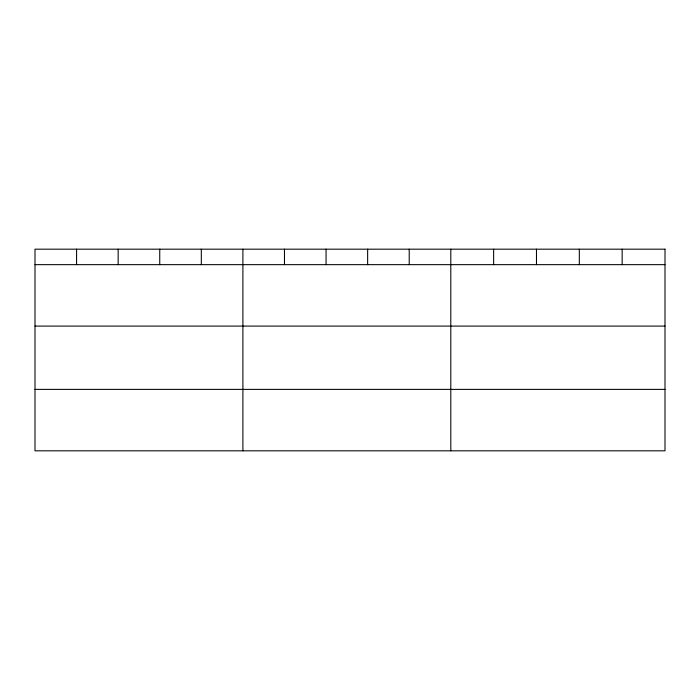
<?xml version="1.0" encoding="UTF-8"?>
<svg xmlns="http://www.w3.org/2000/svg" width="700" height="700" viewBox="0 0 700 700"><rect width="100%" height="100%" fill="white"/><g stroke="black" fill="none" stroke-linecap="round" stroke-linejoin="round"><path stroke-width="1.05" d="M35 264.652L665 264.652M35 326.086L665 326.086M35 389.384L665 389.384M622.16 249.182L622.16 264.652M579.32 249.182L579.32 264.652M536.48 249.182L536.48 264.652M493.64 249.182L493.64 264.652M450.8 249.182L450.8 450.817M409.22 249.182L409.22 264.652M367.64 249.182L367.64 264.652M326.06 249.182L326.06 264.652M284.48 249.182L284.48 264.652M242.9 249.182L242.9 450.817M201.32 249.182L201.32 264.652M159.74 249.182L159.74 264.652M118.16 249.182L118.16 264.652M76.58 249.182L76.58 264.652M665 249.182L35 249.182L35 450.817L665 450.817L665 249.182"/></g></svg>
